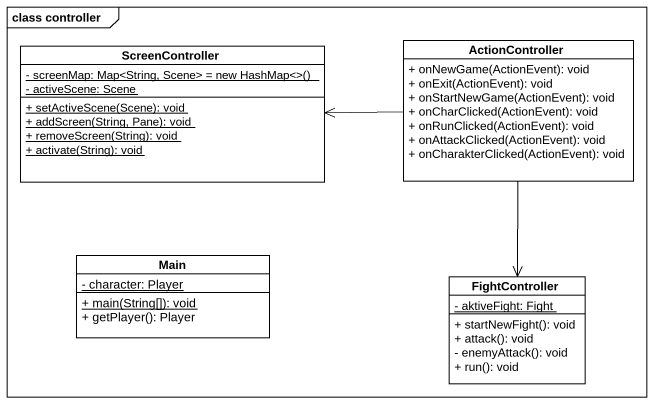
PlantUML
@startuml
mainframe class controller
hide circle
hide empty members
skinparam classAttributeIconSize 0
class ScreenController {
  {static} {field} - screenMap: Map<String, Scene> = new HashMap<>()
  {static} - activeScene: Scene
  {static} + setActiveScene(Scene): void
  {static} + addScreen(String, Pane): void
  {static} + removeScreen(String): void
  {static} + activate(String): void
}
class ActionController {
  + onNewGame(ActionEvent): void
  + onExit(ActionEvent): void
  + onStartNewGame(ActionEvent): void
  + onCharClicked(ActionEvent): void
  + onRunClicked(ActionEvent): void
  + onAttackClicked(ActionEvent): void
  + onCharakterClicked(ActionEvent): void
}
class Main {
  {static} - character: Player
  {static} + main(String[]): void
  + getPlayer(): Player
}
class FightController {
  {static} - aktiveFight: Fight
  + startNewFight(): void
  + attack(): void
  - enemyAttack(): void
  + run(): void
}
ActionController -left-> ScreenController
ActionController --> FightController
@enduml
